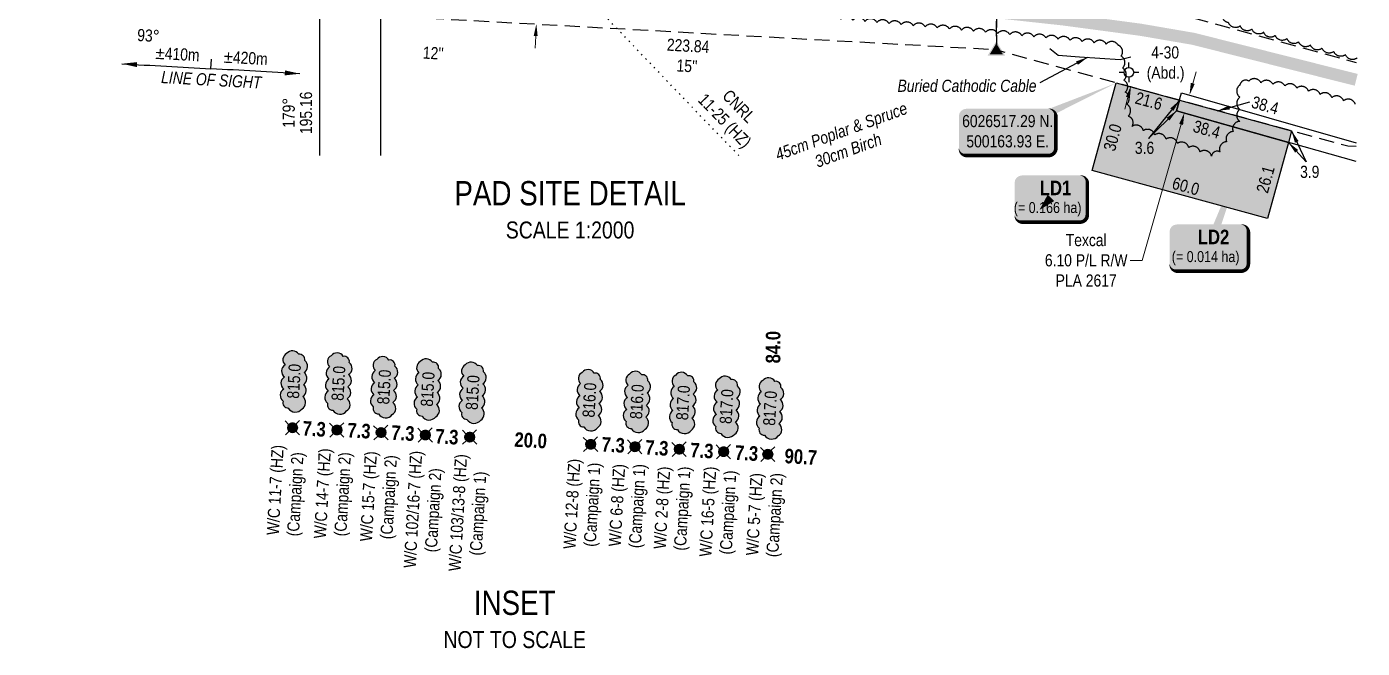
# Model space of a CAD drawing. Extents: x 492570 to 504268, y 6024618 to 6032974.
# Drawn here: x 499140 to 500242, y 6024618 to 6025131 of the extents above; entities that cross this region are included whole.
import ezdxf
from ezdxf.enums import TextEntityAlignment as Align

# ---------------------------------------------------------------- set-up
doc = ezdxf.new("R2010")
doc.units = 0
doc.header["$LTSCALE"] = 5
doc.header["$PDMODE"] = 34
doc.header["$PDSIZE"] = 0.03
for name, pattern in [('0', [1, 1, 0]), ('foc-ACCESSROAD', [3.75, 2.5, -1.25]), ('foc-DOT', [1, 0.2, -0.8])]:
    doc.linetypes.add(name, pattern=pattern)
doc.layers.get('Defpoints').update_dxf_attribs({"color": 9})
for name, color, linetype in [('AS-CABLE', 224, 'foc-CABLE'), ('AS-ROADS', 254, 'Continuous'), ('DETAIL-HZ-Existing', 8, 'foc-DOT'), ('DETAIL-T', 7, 'Continuous'), ('DRILL-T', 8, 'Continuous'), ('F-AR', 190, 'foc-ACCESSROAD'), ('F-RW', 190, 'Continuous'), ('F-WS-S', 8, 'Continuous'), ('L-BD', 7, 'Continuous'), ('L-MON', 1, 'Continuous'), ('L-SEC', 7, 'Continuous'), ('P-ELEVATION', 7, 'Continuous'), ('P-TEMP-BLOCKS', 250, 'Continuous'), ('P-TEMP-BLUE', 146, 'Continuous'), ('P-TEMP-BLUE-T', 146, 'Continuous'), ('P-TXT', 4, 'Continuous'), ('P-WORKAREA', 113, 'Continuous'), ('P-WORKAREA-H', 111, 'Continuous'), ('T-BUSH', 110, '0'), ('T-BUSH-T', 110, 'Continuous')]:
    doc.layers.add(name, color=color, linetype=linetype)
for name, color, linetype, lineweight in [('F-AR-T', 190, 'Continuous', 9), ('F-RW-T', 190, 'Continuous', 9), ('F-WS-T', 190, 'Continuous', 9)]:
    doc.layers.add(name, color=color, linetype=linetype, lineweight=lineweight)
doc.layers.add('P-TEMP-BLUE-H', color=7, linetype='Continuous', true_color=0x99e6ff)
doc.styles.add('80', font='ARIALN.TTF', dxfattribs={"height": 10})
doc.styles.add('80CG', font='ARIALN.TTF', dxfattribs={"height": 10})
doc.styles.add('80L', font='ARIALN.TTF', dxfattribs={"height": 10})
doc.styles.add('80LS', font='ARIALNI.TTF', dxfattribs={"height": 10})
doc.styles.add('BOLD', font='ARIALNB.TTF')
doc.styles.add('foc-LtypeFont', font='ARIALN.TTF', dxfattribs={"height": 7.35})
doc.styles.get("Standard").update_dxf_attribs({"font": 'ARIALN.TTF'})
doc.linetypes.add('foc-CABLE', pattern='A,2,-1,["C",foc-LtypeFont,S=0.2,R=0,X=-0.625,Y=-0.75],-1.24,8', length=12.24)
doc.dimstyles.new('COMPASS', dxfattribs={"dimscale": 5, "dimtxt": 10, "dimasz": 2.5, "dimexe": 0.2, "dimexo": 0.0625, "dimgap": 0.5, "dimtad": 0, "dimtih": 1, "dimtoh": 1, "dimzin": 0, "dimdsep": 46, "dimtxsty": '80', "dimcen": 0.1, "dimse1": 1, "dimse2": 1, "dimclrd": 256, "dimclrt": 256, "dimaunit": 1, "dimadec": 4, "dimazin": 0, "dimtfac": 0.06, "dimtofl": 0, "dimtmove": 0, "dimatfit": 1, "dimfxl": 0.2, "dimtolj": 1, "dimtzin": 0, "dimlwd": -1, "dimarcsym": 0})
doc.dimstyles.new('Compass 5 000', dxfattribs={"dimscale": 5, "dimtxt": 9, "dimasz": 2, "dimexe": 0.2, "dimexo": 0.0625, "dimgap": 0.5, "dimtad": 0, "dimtih": 1, "dimtoh": 1, "dimzin": 0, "dimdsep": 46, "dimtxsty": '80CG', "dimcen": 0.1, "dimse1": 1, "dimse2": 1, "dimclrd": 256, "dimclrt": 256, "dimaunit": 1, "dimadec": 4, "dimazin": 0, "dimtfac": 0.06, "dimtofl": 0, "dimtmove": 0, "dimatfit": 1, "dimfxl": 0.2, "dimtolj": 1, "dimtzin": 0, "dimlwd": -1, "dimarcsym": 0})

# ---------------------------------------------------------------- blocks, each defined once
blk = doc.blocks.new('*D85')
at = {"layer": 'Defpoints', "color": 0, "transparency": 16777216}
for p in [(499564.3, 6025201.4), (499773.8, 6025189.5), (499769.9, 6025121.4)]:
    blk.add_point(p, dxfattribs=at)
at = {"layer": 'F-AR-T', "transparency": 16777216}
for p, q in [((499564.9, 6025211.4), (499566.2, 6025234.9)), ((499566.2, 6025234.9), (499576.2, 6025234.9)), ((499559.9, 6025123.3), (499559.3, 6025113.4))]:
    blk.add_line(p, q, dxfattribs=at)
for points in [[(499563.2, 6025211.5), (499566.5, 6025211.3), (499564.3, 6025201.4)], [(499558.2, 6025123.4), (499561.5, 6025123.2), (499560.4, 6025133.3)]]:
    blk.add_solid(points, dxfattribs=at)
at = {"layer": 'F-AR-T', "transparency": 16777216, "insert": (499610.5, 6025234.9), "char_height": 10, "attachment_point": 5, "style": '80CG'}
blk.add_mtext('\\A1;Procyon\\P27.43 A/R\\PLOC 122123', dxfattribs=at)
blk = doc.blocks.new('*D86')
at = {"layer": 'Defpoints', "color": 0, "transparency": 16777216}
for p in [(500068.6, 6025148.5), (500171.2, 6025121.1), (500153.5, 6025054.9)]:
    blk.add_point(p, dxfattribs=at)
at = {"layer": 'F-AR-T', "transparency": 16777216}
for p, q in [((500071.2, 6025158.2), (500084.1, 6025206.5)), ((500084.1, 6025206.5), (500094.1, 6025206.5)), ((500048.3, 6025072.7), (500045.7, 6025063.1))]:
    blk.add_line(p, q, dxfattribs=at)
for points in [[(500069.6, 6025158.6), (500072.8, 6025157.8), (500068.6, 6025148.5)], [(500046.7, 6025073.2), (500049.9, 6025072.3), (500050.9, 6025082.4)]]:
    blk.add_solid(points, dxfattribs=at)
at = {"layer": 'F-AR-T', "transparency": 16777216, "insert": (500128.4, 6025206.5), "char_height": 10, "attachment_point": 5, "style": '80CG'}
blk.add_mtext('\\A1;Procyon\\P27.43 A/R\\PLOC 122346', dxfattribs=at)
blk = doc.blocks.new('STRIA')
blk.add_hatch(color=255).paths.add_polyline_path([(-0.04, 1.52), (-1.47, -0.87), (1.39, -0.87)])
blk = doc.blocks.new('STRIAA')
blk.add_blockref('STRIA', (0, 0))
blk = doc.blocks.new('STRIB')
at = {"color": 1}
blk.add_solid([(-1.12, -0.67), (-0.04, 1.13), (1.04, -0.67)], dxfattribs=at)
blk = doc.blocks.new('STRIBB')
blk.add_blockref('STRIB', (0, 0))
blk = doc.blocks.new('STRICC')
for name in ['STRIAA', 'STRIBB']:
    blk.add_blockref(name, (0, 0))
blk = doc.blocks.new('fdspike')
blk.add_blockref('STRICC', (0, 0))
blk = doc.blocks.new('*U80')
at = {"true_color": 0x99e6ff}
h = blk.add_hatch(color=141, dxfattribs=at)
edge = h.paths.add_edge_path()
edge.add_line((-24, -20), (24, -20))
edge.add_arc((24, -14), 6, 270, 360)
edge.add_line((30, -14), (30, 12.5))
edge.add_arc((24, 12.5), 6, 0, 90)
edge.add_line((24, 18.5), (-24, 18.5))
edge.add_arc((-24, 12.5), 6, 90, 180)
edge.add_line((-30, 12.5), (-30, -14))
edge.add_arc((-24, -14), 6, 180, 270)
at = {"color": 250, "flags": 128}
blk.add_lwpolyline([(-24, -20, 3, 3, 0), (24, -20, 3, 3, 0.414214), (30, -14, 3, 3, 0), (30, 12.5, 3, 0, 0.414214), (24, 18.5, 0, 0, 0), (-24, 18.5, 0, 0, 0.414214), (-30, 12.5, 0, 0, 0), (-30, -14, 0, 3, 0.414214)], format="xyseb", close=True, dxfattribs=at)
at = {"flags": 128}
blk.add_lwpolyline([(-9.5, -10, 0, 7.5, 0), (0, 0, 0, 0, 0)], format="xyseb", dxfattribs=at)
at = {"color": 250}
for tag, p, height, style in [('TEMP_AREA_W1_001', (-9.2, 2.2), 12, 'BOLD'), ('ENTER_TEXT_001', (-30.7, -12.5), 9, '80')]:
    blk.add_attdef(tag, p, '', height=height, dxfattribs=dict(at, style=style))
blk = doc.blocks.new('GABD')
for p, q in [((-0.81, 0), (-1.62, 0)), ((0, 0.81), (0, 1.62)), ((1.62, 0), (0.81, 0)), ((0, -0.81), (0, -1.62))]:
    blk.add_line(p, q)
blk.add_circle((0, 0), 0.8)
blk = doc.blocks.new('*D87')
at = {"layer": 'Defpoints', "color": 0, "transparency": 16777216}
for p in [(500099.1, 6025074.6), (500163, 6025056.4), (500158.9, 6025041.8)]:
    blk.add_point(p, dxfattribs=at)
at = {"layer": 'F-RW-T', "transparency": 16777216}
for p, q in [((500101.8, 6025084.2), (500104.6, 6025093.8)), ((500092.2, 6025050.5), (500060.2, 6024938.3)), ((500060.2, 6024938.3), (500050.2, 6024938.3))]:
    blk.add_line(p, q, dxfattribs=at)
for points in [[(500100.2, 6025084.7), (500103.4, 6025083.8), (500099.1, 6025074.6)], [(500090.6, 6025050.9), (500093.8, 6025050), (500094.9, 6025060.1)]]:
    blk.add_solid(points, dxfattribs=at)
at = {"layer": 'F-RW-T', "transparency": 16777216, "insert": (500013.9, 6024938.3), "char_height": 10, "attachment_point": 5, "style": '80CG'}
blk.add_mtext('\\A1;Texcal\\P6.10 P/L R/W\\PPLA 2617', dxfattribs=at)
blk = doc.blocks.new('*U88')
h = blk.add_hatch(color=254)
edge = h.paths.add_edge_path()
edge.add_line((-34, -20), (34, -20))
edge.add_arc((34, -14), 6, 270, 360)
edge.add_line((40, -14), (40, 12.5))
edge.add_arc((34, 12.5), 6, 0, 90)
edge.add_line((34, 18.5), (-34, 18.5))
edge.add_arc((-34, 12.5), 6, 90, 180)
edge.add_line((-40, 12.5), (-40, -14))
edge.add_arc((-34, -14), 6, 180, 270)
at = {"color": 1, "flags": 128}
blk.add_lwpolyline([(89.8, 39.8, 0, 10, 0), (0, 0, 5, 5, 0)], format="xyseb", dxfattribs=at)
blk.add_lwpolyline([(-34, -20, 3, 3, 0), (34, -20, 3, 3, 0.414214), (40, -14, 3, 3, 0), (40, 12.5, 3, 0, 0.414214), (34, 18.5, 0, 0, 0), (-34, 18.5, 0, 0, 0.414214), (-40, 12.5, 0, 0, 0), (-40, -14, 0, 3, 0.414214)], format="xyseb", close=True, dxfattribs=at)
at = {"color": 1, "style": '80'}
blk.add_attdef('ENTER_TEXT_001', (-36, -5), '', height=10, dxfattribs=at)
blk = doc.blocks.new('*U90')
at = {"layer": 'DETAIL-T', "color": 3, "insert": (0, 0), "char_height": 20, "width": 217.108, "attachment_point": 5, "style": '80CG'}
blk.add_mtext('PAD SITE DETAIL\\P{\\H0.7x;SCALE 1:2000}', dxfattribs=at)
blk = doc.blocks.new('WC')
at = {"layer": 'L-MON'}
h = blk.add_hatch(color=255, dxfattribs=at)
h.dxf.hatch_style = 1
edge = h.paths.add_edge_path()
edge.add_arc((0, 0), 0.9, 0, 360)
at = {"layer": 'L-MON', "color": 240, "flags": 128}
for points in [[(-0.62, 0.5), (-1.23, 1.12)], [(0.52, 0.61), (1.13, 1.21)], [(-1.18, -1.18), (-0.56, -0.57)], [(1.16, -1.18), (0.56, -0.57)]]:
    blk.add_lwpolyline(points, dxfattribs=at)
at = {"layer": 'L-MON', "color": 240}
for radius in [0.8, 0.373]:
    blk.add_circle((0, 0), radius, dxfattribs=at)
blk = doc.blocks.new('*U95')
h = blk.add_hatch(color=111)
edge = h.paths.add_edge_path()
edge.add_line((-26.5, -20), (26.5, -20))
edge.add_arc((26.5, -14), 6, 270, 360)
edge.add_line((32.5, -14), (32.5, 12.5))
edge.add_arc((26.5, 12.5), 6, 0, 90)
edge.add_line((26.5, 18.5), (-26.5, 18.5))
edge.add_arc((-26.5, 12.5), 6, 90, 180)
edge.add_line((-32.5, 12.5), (-32.5, -14))
edge.add_arc((-26.5, -14), 6, 180, 270)
at = {"flags": 128}
blk.add_lwpolyline([(36.6, 97.2, 0, 7.5, 0), (0, 0, 0, 0, 0)], format="xyseb", dxfattribs=at)
at = {"color": 250, "flags": 128}
blk.add_lwpolyline([(-26.5, -20, 3, 3, 0), (26.5, -20, 3, 3, 0.414214), (32.5, -14, 3, 3, 0), (32.5, 12.5, 3, 0, 0.414214), (26.5, 18.5, 0, 0, 0), (-26.5, 18.5, 0, 0, 0.414214), (-32.5, 12.5, 0, 0, 0), (-32.5, -14, 0, 3, 0.414214)], format="xyseb", close=True, dxfattribs=at)
at = {"color": 250}
for tag, p, height, style in [('TEMP_AREA_W1_001', (-9.2, 2.2), 12, 'BOLD'), ('ENTER_TEXT_001', (-30.7, -12.5), 9, '80')]:
    blk.add_attdef(tag, p, '', height=height, dxfattribs=dict(at, style=style))
blk = doc.blocks.new('wa')
at = {"layer": 'P-ELEVATION'}
h = blk.add_hatch(color=111, dxfattribs=at)
h.dxf.hatch_style = 1
edge = h.paths.add_edge_path()
edge.add_arc((-17.4, -4.5), 6.1, 215, 325)
edge.add_arc((-7.4, -4.5), 6.1, 215, 325)
edge.add_arc((2.6, -4.5), 6.1, 215, 325)
edge.add_arc((12.7, -4.5), 6.1, 215, 325)
edge.add_arc((18.1, -3.7), 4.32, 263.4336, 373.4336)
edge.add_arc((18.8, 2.3), 6.1, 305, 415)
edge.add_arc((17.5, 4.4), 5.69, 30.6955, 140.6955)
edge.add_arc((8.1, 4.5), 6.1, 35, 145)
edge.add_arc((-1.9, 4.5), 6.1, 35, 145)
edge.add_arc((-11.9, 4.5), 6.1, 35, 145)
edge.add_arc((-18, 3.8), 4.33, 75.4261, 185.4261)
edge.add_arc((-18.4, -2.3), 6.96, 125, 235)
at = {"color": 240, "flags": 128}
blk.add_lwpolyline([(-22.4, -8, 0.520567), (-12.3, -8, 0.520567), (-2.4, -8, 0.520567), (7.6, -8, 0.520567), (17.6, -8, 0.520567), (22.4, -2.7, 0.520567), (22.4, 7.3, 0.520567), (13.1, 8, 0.520567), (3.1, 8, 0.520567), (-6.9, 8, 0.520567), (-16.9, 8, 0.520567), (-22.4, 3.4, 0.520567)], format="xyb", close=True, dxfattribs=at)
at = {"layer": 'P-ELEVATION', "color": 240, "flags": 128}
blk.add_lwpolyline([(0, 0, 12.5, 0, 0), (-12.4, -6.4, 0, 0, 0)], format="xyseb", dxfattribs=at)
at = {"layer": 'P-ELEVATION', "color": 240, "style": '80'}
blk.add_attdef('ELEVATION', text='', height=10, dxfattribs=at).set_placement((0, 0), align=Align.MIDDLE_CENTER)

msp = doc.modelspace()

# ---------------------------------------------------------------- hatches: boundary and pattern name
at = {"layer": 'P-TEMP-BLUE-H'}
h = msp.add_hatch(color=256, dxfattribs=at)
h.dxf.hatch_style = 1
h.paths.add_polyline_path([(500088.438, 6025061.765), (500090.865, 6025070.345), (500038.7, 6025084.611), (500018.935, 6025012.304), (500163.544, 6024972.756), (500180.734, 6025035.643)])
at = {"layer": 'P-WORKAREA-H'}
h = msp.add_hatch(color=256, dxfattribs=at)
h.dxf.hatch_style = 1
h.paths.add_polyline_path([(500090.865, 6025070.345), (500183.309, 6025045.063), (500180.734, 6025035.643), (500088.438, 6025061.765)])

# ---------------------------------------------------------------- linework, layer by layer
msp.add_line((499291.987, 6025096.339), (499292.427, 6025104.206))
at = {"layer": 'AS-CABLE', "flags": 128}
msp.add_lwpolyline([(499983.866, 6025112.954), (499990.694, 6025107.447), (500008.364, 6025106.227), (500008.386, 6025106.217), (500008.381, 6025106.169), (500041.886, 6025103.859), (500050.801, 6025106.142), (500050.809, 6025106.164)], dxfattribs=at)
at = {"layer": 'AS-ROADS', "const_width": 9.995, "flags": 128}
msp.add_lwpolyline([(500236.622, 6025087.195), (500102.249, 6025121.014), (500058.666, 6025128.507), (499994.576, 6025137.057), (499926.429, 6025144.484), (499769.329, 6025156.442), (499641.714, 6025164.759), (499462.321, 6025172.962), (499242.134, 6025185.454), (499145.066, 6025191.247)], dxfattribs=at)
at = {"layer": 'DETAIL-HZ-Existing', "flags": 128}
msp.add_lwpolyline([(499727.466, 6025024.702), (499693.375, 6025059.954), (499597.666, 6025160.072), (499550.15, 6025209.281), (499406.274, 6025360.357), (499358.782, 6025410.591), (499312.941, 6025457.651), (499265.199, 6025507.885), (499214.881, 6025561.043), (499167.589, 6025611.202), (499145.066, 6025635.208)], dxfattribs=at)
at = {"layer": 'F-AR', "flags": 128}
msp.add_lwpolyline([(499939.836, 6025180.222), (499939.986, 6025111.898), (499431.821, 6025140.036), (499431.807, 6025208.682), (499939.836, 6025180.222)], close=True, dxfattribs=at)
msp.add_lwpolyline([(500236.622, 6025032.242), (500229.612, 6025032.426), (500090.867, 6025070.351), (499939.986, 6025111.594), (499939.836, 6025180.222), (499951.069, 6025179.609), (500236.622, 6025101.515)], dxfattribs=at)
at = {"layer": 'F-RW'}
msp.add_lwpolyline([(500236.622, 6025019.825), (500088.438, 6025061.765), (500091.25, 6025071.705), (500092.59, 6025076.442), (500236.622, 6025035.358)], dxfattribs=at)
at = {"layer": 'L-SEC'}
for p, q in [((499381.414, 6025874.517), (499381.577, 6025024.702)), ((499431.679, 6025874.517), (499431.843, 6025024.702))]:
    msp.add_line(p, q, dxfattribs=at)
at = {"layer": 'P-TEMP-BLUE', "flags": 128}
msp.add_lwpolyline([(500038.7, 6025084.611), (500090.865, 6025070.345), (500088.438, 6025061.765), (500180.734, 6025035.643), (500163.544, 6024972.756), (500018.935, 6025012.304)], close=True, dxfattribs=at)
at = {"layer": 'P-WORKAREA', "flags": 128}
msp.add_lwpolyline([(500090.865, 6025070.345), (500183.309, 6025045.063), (500180.734, 6025035.643), (500088.438, 6025061.765)], close=True, dxfattribs=at)
at = {"layer": 'T-BUSH', "flags": 128}
for points in [[(500237.412, 6025105.361, -0.52056705), (500227.771, 6025107.993, -0.52056705), (500218.129, 6025110.626, -0.52056705), (500208.487, 6025113.259, -0.52056705), (500198.845, 6025115.891, -0.52056705), (500189.204, 6025118.524, -0.52056705), (500179.562, 6025121.157, -0.52056705), (500169.92, 6025123.789, -0.52056705), (500160.279, 6025126.422, -0.52056705), (500150.637, 6025129.054, -0.52056705), (500140.995, 6025131.687, -0.52056705), (500131.354, 6025134.32, -0.52056705), (500127.007, 6025142.724, -0.52056705), (500124.311, 6025152.308, -0.52056705), (500122.568, 6025162.15, -0.52056705), (500120.825, 6025171.991, -0.52056705), (500113.886, 6025173.445, -0.52056705), (500104.298, 6025170.623, -0.52056705), (500096.695, 6025165.969, -0.52056705), (500094.645, 6025156.187, -0.52056705), (500092.596, 6025146.404, -0.52056705), (500087.496, 6025140.91, -0.52056705), (500077.582, 6025142.18, -0.52056705), (500067.668, 6025143.449, -0.52056705), (500057.755, 6025144.718, -0.52056705), (500047.841, 6025145.988, -0.52056705), (500037.927, 6025147.257, -0.52056705), (500028.013, 6025148.526, -0.52056705), (500018.1, 6025149.796, -0.52056705), (500008.186, 6025151.065, -0.52056705), (499998.272, 6025152.335, -0.52056705), (499988.359, 6025153.604, -0.52056705), (499978.461, 6025154.994, -0.52056705), (499968.567, 6025156.407, -0.52056705), (499958.673, 6025157.819, -0.52056705), (499948.778, 6025159.231, -0.52056705), (499938.884, 6025160.644, -0.52056705), (499928.983, 6025161.995, -0.52056705), (499919.013, 6025162.694, -0.52056705), (499909.043, 6025163.393, -0.52056705), (499899.073, 6025164.092, -0.52056705), (499889.103, 6025164.791, -0.52056705), (499879.132, 6025165.49, -0.52056705), (499869.162, 6025166.189, -0.52056705), (499859.192, 6025166.888, -0.52056705), (499849.222, 6025167.587, -0.52056705), (499839.252, 6025168.286, -0.52056705), (499829.282, 6025168.985, -0.52056705), (499819.311, 6025169.684, -0.52056705), (499809.341, 6025170.383, -0.52056705), (499799.371, 6025171.082, -0.52056705), (499789.401, 6025171.781, -0.52056705), (499779.431, 6025172.48, -0.52056705), (499769.461, 6025173.179, -0.52056705), (499759.49, 6025173.878, -0.52056705), (499749.513, 6025174.463, -0.52056705), (499739.532, 6025174.988, -0.52056705), (499729.552, 6025175.514, -0.52056705), (499719.571, 6025176.04, -0.52056705), (499709.59, 6025176.566, -0.52056705), (499699.609, 6025177.092, -0.52056705), (499689.628, 6025177.617, -0.52056705), (499679.648, 6025178.143, -0.52056705), (499669.667, 6025178.669, -0.52056705), (499659.686, 6025179.195, -0.52056705), (499649.705, 6025179.721, -0.52056705), (499639.724, 6025180.228, -0.52056705), (499629.742, 6025180.73, -0.52056705), (499619.76, 6025181.233, -0.52056705), (499609.778, 6025181.735, -0.52056705), (499599.796, 6025182.237, -0.52056705), (499589.814, 6025182.739, -0.52056705), (499579.832, 6025183.241, -0.52056705), (499569.85, 6025183.743, -0.52056705), (499559.867, 6025184.245, -0.52056705), (499549.885, 6025184.748, -0.52056705), (499539.903, 6025185.25, -0.52056705), (499529.921, 6025185.752, -0.52056705), (499519.939, 6025186.254, -0.52056705), (499509.957, 6025186.756, -0.52056705), (499499.975, 6025187.258, -0.52056705), (499489.993, 6025187.761, -0.52056705), (499480.011, 6025188.263, -0.52056705), (499470.029, 6025188.765, -0.52056705), (499460.047, 6025189.267, -0.52056705), (499450.074, 6025189.907, -0.52056705), (499440.102, 6025190.586, -0.52056705), (499430.131, 6025191.266, -0.52056705), (499420.159, 6025191.945, -0.52056705), (499410.188, 6025192.625, -0.52056705), (499400.216, 6025193.305, -0.52056705), (499390.245, 6025193.984, -0.52056705), (499380.273, 6025194.664, -0.52056705), (499370.302, 6025195.343, -0.52056705), (499360.33, 6025196.023, -0.52056705), (499350.359, 6025196.703, -0.52056705), (499340.387, 6025197.382, -0.52056705), (499330.416, 6025198.062, -0.52056705), (499320.444, 6025198.741, -0.52056705), (499310.473, 6025199.421, -0.52056705), (499300.501, 6025200.1, -0.52056705), (499290.529, 6025200.78, -0.52056705), (499280.558, 6025201.46, -0.52056705), (499270.586, 6025202.139, -0.52056705), (499260.615, 6025202.819, -0.52056705), (499250.643, 6025203.498, -0.52056705), (499240.672, 6025204.178, -0.52056705), (499230.696, 6025204.791, -0.52056705), (499220.72, 6025205.389, -0.52056705), (499210.743, 6025205.987, -0.52056705), (499200.766, 6025206.586, -0.52056705), (499190.789, 6025207.184, -0.52056705), (499180.813, 6025207.782, -0.52056705), (499170.836, 6025208.38, -0.52056705), (499160.859, 6025208.979, -0.52056705), (499150.883, 6025209.577, -0.52056705), (499145.246, 6025209.915, -0.52056705)], [(500235.832, 6025067.261, 0.52056705), (500226.191, 6025069.897, 0.52056705), (500216.55, 6025072.532, 0.52056705), (500206.909, 6025075.168, 0.52056705), (500197.268, 6025077.804, 0.52056705), (500187.628, 6025080.44, 0.52056705), (500177.8, 6025082.159, 0.52056705), (500167.897, 6025083.508, 0.52056705), (500157.994, 6025084.858, 0.52056705), (500148.091, 6025086.207, 0.52056705), (500140.589, 6025082.875, 0.52056705), (500140.644, 6025072.881, 0.52056705), (500140.699, 6025062.886, 0.52056705), (500140.55, 6025052.951, 0.52056705), (500135.132, 6025044.552, 0.52056705), (500129.714, 6025036.154, 0.52056705), (500124.296, 6025027.755, 0.52056705), (500117.219, 6025024.355, 0.52056705), (500107.854, 6025027.846, 0.52056705), (500098.489, 6025031.337, 0.52056705), (500089.124, 6025034.828, 0.52056705), (500079.758, 6025038.32, 0.52056705), (500070.393, 6025041.811, 0.52056705), (500061.028, 6025045.302, 0.52056705), (500051.663, 6025048.793, 0.52056705), (500048.532, 6025057.187, 0.52056705), (500047.346, 6025067.111, 0.52056705), (500046.16, 6025077.035, 0.52056705), (500044.974, 6025086.959, 0.52056705), (500043.788, 6025096.883, 0.52056705), (500042.602, 6025106.807, 0.52056705), (500040.351, 6025115.65, 0.52056705), (500030.41, 6025116.689, 0.52056705), (500020.47, 6025117.728, 0.52056705), (500010.529, 6025118.767, 0.52056705), (500000.589, 6025119.806, 0.52056705), (499990.645, 6025120.806, 0.52056705), (499980.694, 6025121.738, 0.52056705), (499970.742, 6025122.67, 0.52056705), (499960.791, 6025123.602, 0.52056705), (499950.84, 6025124.534, 0.52056705), (499940.889, 6025125.466, 0.52056705), (499930.938, 6025126.398, 0.52056705), (499920.987, 6025127.33, 0.52056705), (499911.034, 6025128.242, 0.52056705), (499901.08, 6025129.141, 0.52056705), (499891.126, 6025130.04, 0.52056705), (499881.172, 6025130.94, 0.52056705), (499871.218, 6025131.839, 0.52056705), (499861.264, 6025132.739, 0.52056705), (499851.31, 6025133.638, 0.52056705), (499841.356, 6025134.537, 0.52056705), (499831.401, 6025135.437, 0.52056705), (499821.447, 6025136.336, 0.52056705), (499811.493, 6025137.236, 0.52056705), (499801.539, 6025138.135, 0.52056705), (499791.585, 6025139.034, 0.52056705), (499781.631, 6025139.934, 0.52056705), (499771.673, 6025140.781, 0.52056705), (499761.689, 6025141.24, 0.52056705), (499751.705, 6025141.7, 0.52056705), (499741.721, 6025142.159, 0.52056705), (499731.737, 6025142.618, 0.52056705), (499721.753, 6025143.077, 0.52056705), (499711.769, 6025143.536, 0.52056705), (499701.785, 6025143.996, 0.52056705), (499691.801, 6025144.455, 0.52056705), (499681.817, 6025144.914, 0.52056705), (499671.833, 6025145.373, 0.52056705), (499661.849, 6025145.832, 0.52056705), (499651.864, 6025146.291, 0.52056705), (499641.881, 6025146.77, 0.52056705), (499631.901, 6025147.304, 0.52056705), (499621.921, 6025147.837, 0.52056705), (499611.94, 6025148.37, 0.52056705), (499601.96, 6025148.904, 0.52056705), (499591.979, 6025149.437, 0.52056705), (499581.999, 6025149.971, 0.52056705), (499572.019, 6025150.504, 0.52056705), (499562.038, 6025151.038, 0.52056705), (499552.058, 6025151.571, 0.52056705), (499542.077, 6025152.104, 0.52056705), (499532.097, 6025152.638, 0.52056705), (499522.117, 6025153.171, 0.52056705), (499512.136, 6025153.705, 0.52056705), (499502.156, 6025154.238, 0.52056705), (499492.176, 6025154.771, 0.52056705), (499482.195, 6025155.305, 0.52056705), (499472.215, 6025155.838, 0.52056705), (499462.234, 6025156.372, 0.52056705), (499452.253, 6025156.892, 0.52056705), (499442.272, 6025157.406, 0.52056705), (499432.29, 6025157.92, 0.52056705), (499422.309, 6025158.434, 0.52056705), (499412.328, 6025158.948, 0.52056705), (499402.346, 6025159.462, 0.52056705), (499392.365, 6025159.976, 0.52056705), (499382.383, 6025160.489, 0.52056705), (499372.402, 6025161.003, 0.52056705), (499362.421, 6025161.517, 0.52056705), (499352.439, 6025162.031, 0.52056705), (499342.458, 6025162.545, 0.52056705), (499332.476, 6025163.059, 0.52056705), (499322.495, 6025163.573, 0.52056705), (499312.514, 6025164.087, 0.52056705), (499302.532, 6025164.601, 0.52056705), (499292.551, 6025165.115, 0.52056705), (499282.569, 6025165.629, 0.52056705), (499272.588, 6025166.143, 0.52056705), (499262.606, 6025166.657, 0.52056705), (499252.625, 6025167.171, 0.52056705), (499242.644, 6025167.685, 0.52056705), (499232.662, 6025168.198, 0.52056705), (499222.685, 6025168.78, 0.52056705), (499212.711, 6025169.419, 0.52056705), (499202.736, 6025170.058, 0.52056705), (499192.762, 6025170.697, 0.52056705), (499182.788, 6025171.336, 0.52056705), (499172.814, 6025171.975, 0.52056705), (499162.84, 6025172.613, 0.52056705), (499152.865, 6025173.252, 0.52056705), (499144.875, 6025173.764, 0.52056705)]]:
    msp.add_lwpolyline(points, format="xyb", dxfattribs=at)

# ---------------------------------------------------------------- block references
at = {"xscale": 0.99946331, "yscale": 0.99946331, "zscale": 0.99946331}
msp.add_blockref('*U90', (499588.24, 6024979.925), dxfattribs=at)
at = {"layer": 'DETAIL-T'}
ref = msp.add_blockref('*U88', (499948.893, 6025044.78), dxfattribs=at)
ref.add_attrib('ENTER_TEXT_001', '6026517.29 N.', (499911.598, 6025048.199), dxfattribs={"layer": '0', "color": 1, "height": 10, "style": '80'})
ref.add_attrib('ENTER_TEXT_002', '500163.93 E.', (499915.073, 6025031.491), dxfattribs={"layer": '0', "color": 1, "height": 10, "style": '80'})
at = {"layer": 'L-BD', "xscale": 0.9994633100000001, "yscale": 0.9994633100000001, "zscale": 0.9994633100000001, "rotation": 86.8161111111111}
for p, values in [((499360.445, 6024838.634), {'ELEVATION': '815.0'}), ((499397.146, 6024836.916), {'ELEVATION': '815.0'}), ((499434.82, 6024833.892), {'ELEVATION': '815.0'}), ((499470.751, 6024832.063), {'ELEVATION': '815.0'}), ((499507.829, 6024829.331), {'ELEVATION': '815.0'}), ((499604.172, 6024823.114), {'ELEVATION': '816.0'}), ((499643.333, 6024821.789), {'ELEVATION': '816.0'}), ((499681.365, 6024820.905), {'ELEVATION': '817.0'}), ((499717.236, 6024817.76), {'ELEVATION': '817.0'}), ((499753.135, 6024816.342), {'ELEVATION': '817.0'})]:
    msp.add_blockref('wa', p, dxfattribs=at).add_auto_attribs(values)
at = {"layer": 'L-MON'}
for name, p, xscale, yscale, zscale in [('fdspike', (499939.986, 6025111.594), 4.997316549999955, 4.997316549999955, 12.49999999999981), ('WC', (499359.306, 6024800.281), 4.997316549999959, 4.997316549999959, 4.997316549999959), ('WC', (499395.916, 6024798.401), 4.997316549999959, 4.997316549999959, 4.997316549999959), ('WC', (499432.371, 6024796.311), 4.997316549999959, 4.997316549999959, 4.997316549999959), ('WC', (499468.871, 6024794.246), 4.997316549999959, 4.997316549999959, 4.997316549999959), ('WC', (499505.516, 6024792.546), 4.997316549999959, 4.997316549999959, 4.997316549999959), ('WC', (499605.301, 6024786.601), 4.997316549999959, 4.997316549999959, 4.997316549999959), ('WC', (499641.721, 6024784.611), 4.997316549999959, 4.997316549999959, 4.997316549999959), ('WC', (499678.276, 6024782.566), 4.997316549999959, 4.997316549999959, 4.997316549999959), ('WC', (499714.826, 6024780.521), 4.997316549999959, 4.997316549999959, 4.997316549999959), ('WC', (499751.331, 6024778.411), 4.997316549999959, 4.997316549999959, 4.997316549999959)]:
    msp.add_blockref(name, p, dxfattribs=dict(at, xscale=xscale, yscale=yscale, zscale=zscale))
at = {"layer": 'P-TEMP-BLOCKS'}
msp.add_blockref('*U95', (500115.162, 6024949.418), dxfattribs=at).add_auto_attribs({'TEMP_AREA_W1_001': 'LD2', 'ENTER_TEXT_001': '(= 0.014 ha)'})
at = {"layer": 'P-TEMP-BLOCKS', "xscale": 0.99946331, "yscale": 0.99946331, "zscale": 0.99946331}
msp.add_blockref('*U80', (499984.849, 6024989.848), dxfattribs=at).add_auto_attribs({'TEMP_AREA_W1_001': 'LD1', 'ENTER_TEXT_001': '(= 0.166 ha)'})

# ---------------------------------------------------------------- texts
at = {"rotation": 356.79655, "style": '80'}
for s, insert, char_height, width, attachment_point in [('%%P410m', (499282.594, 6025107.371), 9.9946, 42.08861, 6), ('%%P420m', (499302.552, 6025106.254), 9.9946, 42.08861, 4), ('\\pi6.3725;{\\fArial Narrow|b0|i1|c0|p34;LINE OF SIGH\\T1.55;T}', (499244.967, 6025094.895), 9.99463, 99.29461, 1)]:
    msp.add_mtext(s, dxfattribs=dict(at, insert=insert, char_height=char_height, width=width, attachment_point=attachment_point))
at = {"layer": 'AS-CABLE', "insert": (499858.314, 6025087.296), "char_height": 10, "attachment_point": 1, "style": '80L'}
msp.add_mtext_dynamic_manual_height_columns('{\\fArial Narrow|b0|i1|c0|p34;Buried Cathodic Cable }', width=114.3701, gutter_width=49.973, heights=[0], dxfattribs=at)
at = {"layer": 'DETAIL-T', "color": 3, "insert": (499542.572, 6024642.152), "char_height": 19.98927, "width": 116.91212, "attachment_point": 5, "style": '80CG'}
msp.add_mtext('INSET\\P{\\H0.7x;NOT TO SCALE}', dxfattribs=at)
at = {"layer": 'DRILL-T', "insert": (499704.16, 6025096.783), "char_height": 10, "attachment_point": 1, "rotation": 314.041143, "style": '80L'}
msp.add_mtext_dynamic_manual_height_columns('\\pi23.152;CNRL\\P\\pi11.525;11-25 (HZ)', width=76.50094, gutter_width=49.973, heights=[0], dxfattribs=at)
at = {"layer": 'L-BD', "style": '80L'}
for s, rotation, p in [('93%%D', 356.7889, (499240.415, 6025123.752)), ("12''", 356.7889, (499475.387, 6025109.315)), ('195.16', 90.0029, (499370.394, 6025059.96)), ('179°', 90.0029, (499356.151, 6025059.959))]:
    msp.add_text(s, height=9.9946, rotation=rotation, dxfattribs=at).set_placement(p, align=Align.MIDDLE)
at = {"layer": 'L-BD', "color": 3, "style": 'BOLD'}
for s, rotation, p in [('84.0', 89.928, (499761.636, 6024853.361)), ('7.3', 356.806935, (499367.295, 6024793.876)), ('7.3', 356.806935, (499404.271, 6024792.388)), ('7.3', 356.806935, (499440.504, 6024790.404)), ('7.3', 356.806935, (499476.736, 6024787.428)), ('20.0', 356.806935, (499542.081, 6024784.661)), ('7.3', 356.806935, (499613.946, 6024780.671)), ('7.3', 356.806935, (499649.907, 6024778.192)), ('7.3', 356.806935, (499687.109, 6024775.961)), ('7.3', 356.806935, (499723.927, 6024773.91)), ('90.7', 356.806935, (499764.847, 6024771.114))]:
    msp.add_text(s, height=11.9936, rotation=rotation, dxfattribs=at).set_placement(p)
at = {"layer": 'P-TEMP-BLUE-T'}
for s, rotation, p in [('21.6', 344.704539, (500065.569, 6025069.757)), ('38.4', 344.197089, (500113.351, 6025046.329)), ('30.0', 74.71175, (500035.656, 6025039.685)), ('26.1', 74.71175, (500161.766, 6025005.085)), ('60.0', 344.704539, (500096.077, 6024999.449))]:
    msp.add_text(s, height=10, rotation=rotation, dxfattribs=at).set_placement(p, align=Align.MIDDLE_CENTER)
msp.add_text('3.6', height=10, dxfattribs=at).set_placement((500062.002, 6025031.145), align=Align.MIDDLE_CENTER)
at = {"layer": 'P-TXT', "char_height": 9.99463, "attachment_point": 1, "rotation": 86.793586, "style": '80L'}
for s, width, gutter_width, insert in [('W/C 11-7 (HZ)\\P(Campaign 2)', 75.12787, 0, (499337.966, 6024712.063)), ('\\pi0.12838;W/C 14-7 (HZ)\\P\\pi2.9236;(Campaign 2)', 73.81889, 49.973, (499376.836, 6024709.116)), ('\\pi0.12838;W/C 15-7 (HZ)\\P\\pi2.9236;(Campaign 2)', 73.81889, 49.973, (499414.835, 6024706.711)), ('\\pi0.12838;W/C 102/16-7 (HZ)\\P\\pi14.067;(Campaign 2)', 96.10569, 49.973, (499450.926, 6024684.817)), ('\\pi0.12838;W/C 103/13-8 (HZ)\\P\\pi14.067;(Campaign 1)', 96.10569, 49.973, (499487.913, 6024682.115)), ('\\pi0.12838;W/C 12-8 (HZ)\\P\\pi2.9236;(Campaign 1)', 73.81889, 49.973, (499582.624, 6024700.508)), ('\\pi0.80133;W/C 6-8 (HZ)\\P\\pi0.41272;(Campaign 1)', 68.79714, 49.973, (499619.906, 6024701.889)), ('\\pi0.78287;W/C 2-8 (HZ)\\P\\pi0.39426;(Campaign 1)', 68.76021, 49.973, (499657.082, 6024699.843)), ('\\pi0.12838;W/C 16-5 (HZ)\\P\\pi2.9236;(Campaign 1)', 73.81889, 49.973, (499694.724, 6024694.127)), ('\\pi0.78287;W/C 5-7 (HZ)\\P\\pi0.39426;(Campaign 2)', 68.76021, 49.973, (499733.259, 6024694.474))]:
    msp.add_mtext_dynamic_manual_height_columns(s, width=width, gutter_width=gutter_width, heights=[0], dxfattribs=dict(at, insert=insert))
at = {"layer": 'P-WORKAREA'}
msp.add_text('38.4', height=10, rotation=344.197089, dxfattribs=at).set_placement((500161.551, 6025066.249), align=Align.MIDDLE_CENTER)
msp.add_text('3.9', height=10, dxfattribs=at).set_placement((500198.3, 6025011.354), align=Align.MIDDLE_CENTER)
at = {"layer": 'T-BUSH-T', "insert": (499810.18, 6025049.447), "char_height": 9.99463, "width": 114.3701, "attachment_point": 2, "rotation": 20, "style": '80LS'}
msp.add_mtext('45cm Poplar & Spruce\\P30cm Birch', dxfattribs=at)

# ---------------------------------------------------------------- dimensions: what is measured, and where the dimension line sits
at = {"layer": 'F-AR-T'}
dim = msp.add_linear_dim(base=(500068.604, 6025148.538), p1=(500153.523, 6025054.934), p2=(500171.221, 6025121.082), angle=75.021206, text='Procyon\\P27.43 A/R\\PLOC 122346', dimstyle='Compass 5 000', dxfattribs=at)
dim.commit()
dim.dimension.update_dxf_attribs({"geometry": '*D86', "text_midpoint": (500128.411, 6025206.496), "dimtype": 161})
at = {"layer": 'F-RW-T'}
dim = msp.add_linear_dim(base=(500099.078, 6025074.591), p1=(500158.867, 6025041.832), p2=(500163.01, 6025056.355), angle=74.079931, text='Texcal\\P6.10 P/L R/W\\PPLA 2617', dimstyle='Compass 5 000', dxfattribs=at)
dim.commit()
dim.dimension.update_dxf_attribs({"geometry": '*D87', "text_midpoint": (500013.884, 6024938.266), "dimtype": 161})

# ---------------------------------------------------------------- leaders
at = {"path_type": 1}
for points in [[(499218.538, 6025100.45), (499291.987, 6025096.339)], [(499365.436, 6025092.228), (499291.987, 6025096.339)]]:
    msp.add_leader(points, dimstyle='COMPASS', override={"dimgap": 0.5, "dimtad": 0}, dxfattribs=at)
at = {"layer": 'AS-CABLE'}
msp.add_leader([(500015.102, 6025105.706), (499975.703, 6025084.596)], dimstyle='Compass 5 000', dxfattribs=at)
at = {"layer": 'P-TEMP-BLUE-T'}
for points in [[(500090.865, 6025070.345), (500065.255, 6025038.682)], [(500088.438, 6025061.765), (500065.255, 6025038.682)]]:
    msp.add_leader(points, dimstyle='Compass 5 000', dxfattribs=at)
at = {"layer": 'P-WORKAREA'}
for points in [[(500122.37, 6025061.729), (500148.932, 6025068.974)], [(500183.309, 6025045.063), (500195.241, 6025019.689)], [(500180.734, 6025035.643), (500195.241, 6025019.689)]]:
    msp.add_leader(points, dimstyle='Compass 5 000', dxfattribs=at)

# ---------------------------------------------------------------- next in the draw order: texts
at = {"layer": 'F-WS-T', "insert": (500063.423, 6025114.814), "char_height": 9.99471, "attachment_point": 1, "style": '80L', "bg_fill": 3, "box_fill_scale": 1.2, "bg_fill_color": 256, "bg_fill_transparency": 0}
msp.add_mtext_dynamic_manual_height_columns('\\pi4.1814;4-30\\P\\pi0.39415;(Abd.)', width=30.58153, gutter_width=49.973, heights=[0], dxfattribs=at)
at = {"layer": 'L-BD', "insert": (499685.848, 6025120.302), "char_height": 9.99463, "width": 35.53562, "attachment_point": 2, "rotation": 356.8112, "style": '80L', "bg_fill": 3, "box_fill_scale": 1.2, "bg_fill_color": 256, "bg_fill_transparency": 0}
msp.add_mtext("223.84 15''", dxfattribs=at)

# ---------------------------------------------------------------- next in the draw order: block references
at = {"layer": 'F-WS-S', "xscale": 4.997316549999959, "yscale": 4.997316549999959, "zscale": 12.49999999999981}
msp.add_blockref('GABD', (500049.087, 6025093.362), dxfattribs=at)

# ---------------------------------------------------------------- next in the draw order: dimensions: what is measured, and where the dimension line sits
at = {"layer": 'F-AR-T'}
dim = msp.add_linear_dim(base=(499564.304, 6025201.437), p1=(499769.943, 6025121.407), p2=(499773.818, 6025189.517), angle=86.743752, text='Procyon\\P27.43 A/R\\PLOC 122123', dimstyle='Compass 5 000', dxfattribs=at)
dim.commit()
dim.dimension.update_dxf_attribs({"geometry": '*D85', "text_midpoint": (499610.509, 6025234.9), "dimtype": 161})

doc.saveas('drawing.dxf')
